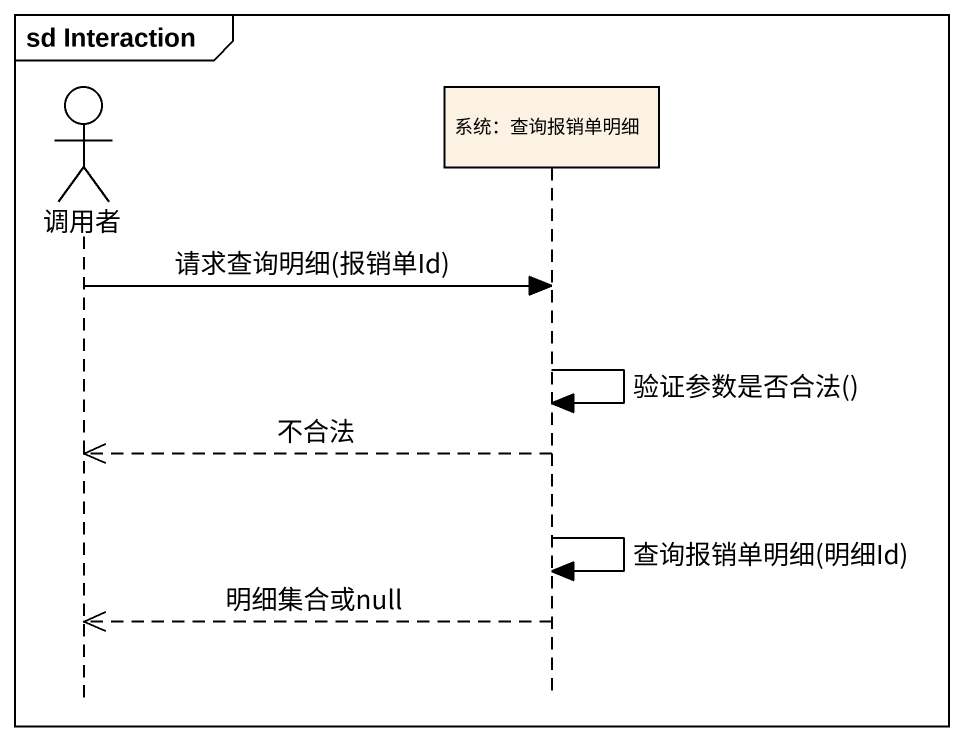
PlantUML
@startuml
mainframe sd Interaction
hide footbox
actor 调用者
participant "系统：查询报销单明细" as 系统_查询报销单明细

调用者 -> 系统_查询报销单明细 : 请求查询明细(报销单Id)
系统_查询报销单明细 -> 系统_查询报销单明细 : 验证参数是否合法()
系统_查询报销单明细 -->> 调用者 : 不合法
系统_查询报销单明细 -> 系统_查询报销单明细 : 查询报销单明细(明细Id)
系统_查询报销单明细 -->> 调用者 : 明细集合或null
@enduml
